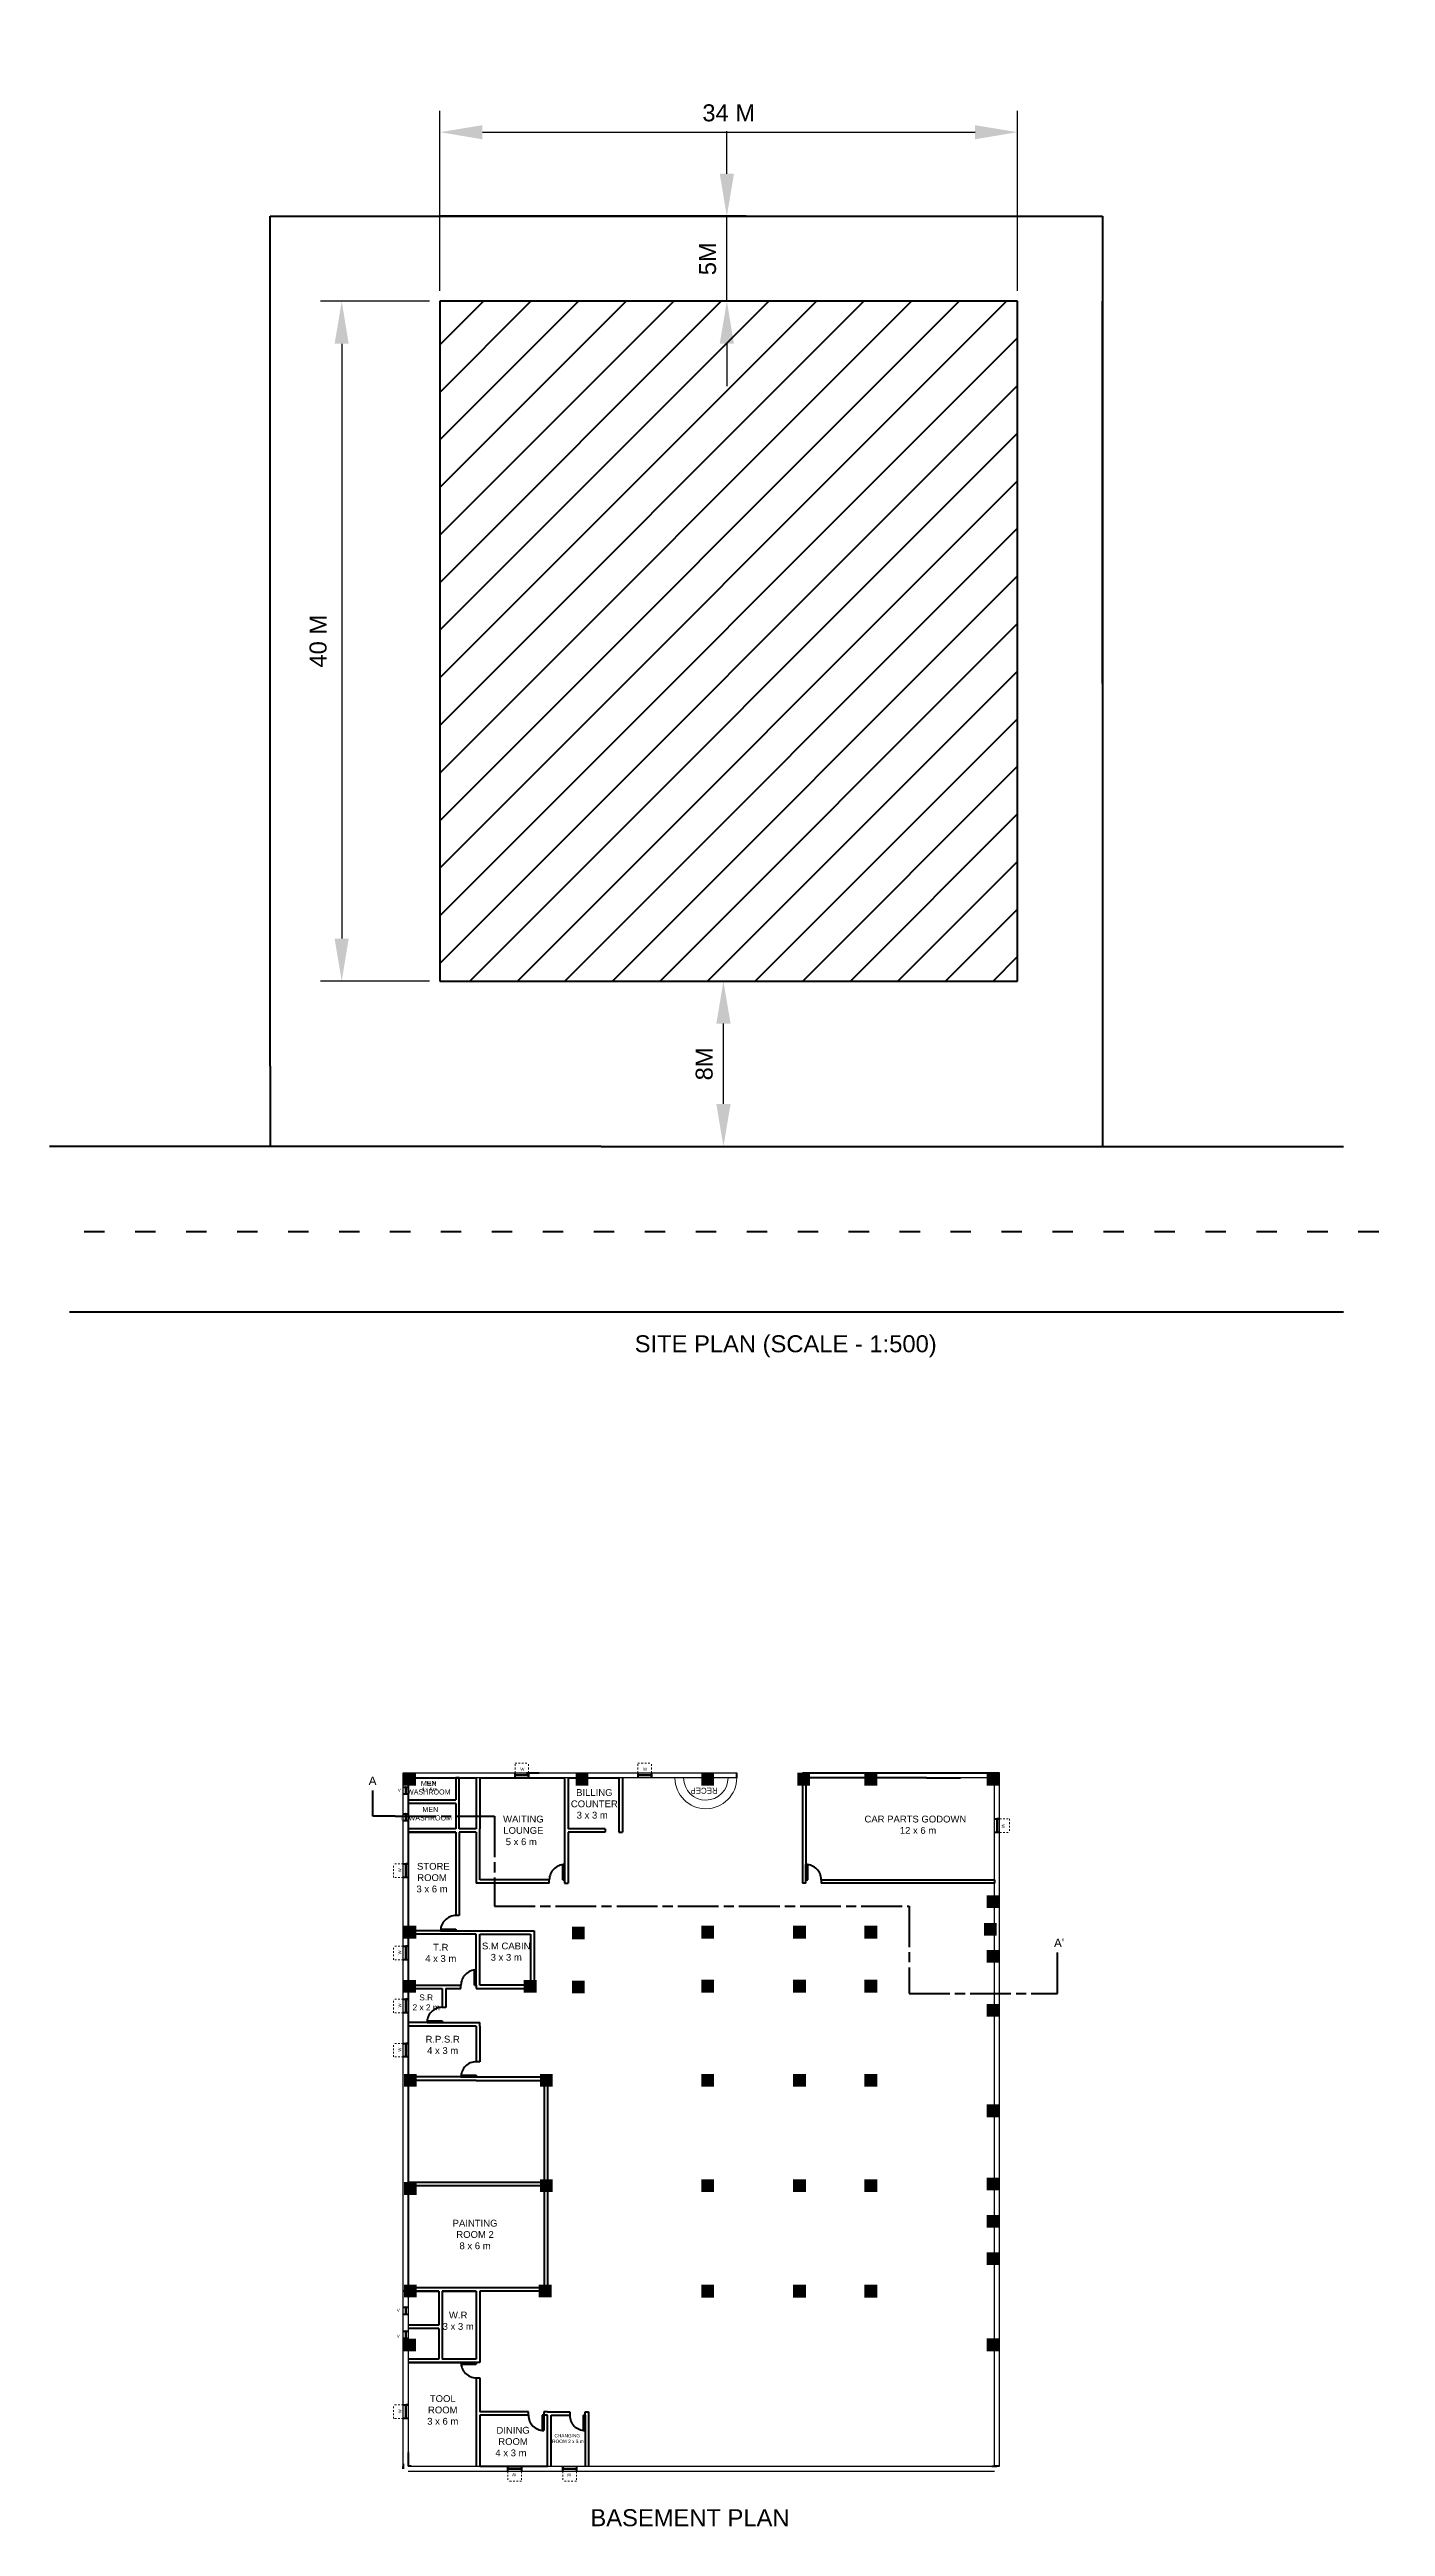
# Model space of a CAD drawing. Header units: metres. Extents: x 0 to 21654, y 0 to 22499.
# Drawn here: x 11071.8 to 11150.4, y 11231.2 to 11377 of the extents above; entities that cross this region are included whole.
import ezdxf

# ---------------------------------------------------------------- set-up
doc = ezdxf.new("R2010")
doc.units = ezdxf.units.M
doc.header["$PDMODE"] = 1
for name, pattern in [('ACAD_ISO02W100', [15, 12, -3]), ('ACAD_ISO03W100', [30, 12, -18]), ('ACAD_ISO08W100', [36, 24, -3, 6, -3]), ('DASHED2', [9.525, 6.35, -3.175])]:
    doc.linetypes.add(name, pattern=pattern)
doc.layers.add('chajja', color=100, linetype='DASHED2')
doc.layers.add('window', color=140, linetype='Continuous')
doc.layers.add('column', color=30, linetype='Continuous', true_color=0xfc9803)
doc.styles.get("Standard").update_dxf_attribs({"font": 'arial.ttf'})
doc.dimstyles.new('ISO-25', dxfattribs={"dimtxt": 2.5, "dimasz": 2.5, "dimexe": 1.25, "dimexo": 0.625, "dimtad": 1, "dimtxsty": 'Standard', "dimcen": 2.5, "dimadec": 0, "dimazin": 0, "dimtfac": 1, "dimtmove": 0, "dimatfit": 3, "dimfxl": 1, "dimarcsym": 0})

# ---------------------------------------------------------------- blocks, each defined once
blk = doc.blocks.new('*D1')
at = {"color": 0, "linetype": 'Continuous', "lineweight": -2, "ltscale": 2, "transparency": 16777216}
for p, q in [((11094.76, 11362.79), (11094.76, 11373.37)), ((11128.76, 11362.79), (11128.76, 11373.37)), ((11097.26, 11372.12), (11126.26, 11372.12))]:
    blk.add_line(p, q, dxfattribs=at)
at = {"color": 0, "linetype": 'Continuous', "lineweight": 100, "ltscale": 2, "transparency": 16777216}
for points in [[(11097.26, 11372.53), (11097.26, 11371.7), (11094.76, 11372.12)], [(11126.26, 11372.53), (11126.26, 11371.7), (11128.76, 11372.12)]]:
    blk.add_solid(points, dxfattribs=at)
at = {"layer": 'Defpoints', "color": 0, "linetype": 'Continuous', "lineweight": 100, "ltscale": 2, "transparency": 16777216}
for p in [(11128.76, 11372.12), (11094.76, 11362.17), (11128.76, 11362.17)]:
    blk.add_point(p, dxfattribs=at)
at = {"color": 0, "linetype": 'Continuous', "lineweight": 100, "ltscale": 2, "transparency": 16777216, "insert": (11111.76, 11373.25), "char_height": 2.5, "width": 5.038, "attachment_point": 5}
blk.add_mtext('{\\H0.4x;34 M}', dxfattribs=at)
blk = doc.blocks.new('*D2')
at = {"color": 0, "linetype": 'Continuous', "lineweight": -2, "ltscale": 2, "transparency": 16777216}
for p, q in [((11111.65, 11369.67), (11111.65, 11372.17)), ((11111.14, 11367.17), (11110.4, 11367.17)), ((11111.65, 11362.17), (11111.65, 11367.17)), ((11111.14, 11362.17), (11110.4, 11362.17)), ((11111.65, 11359.67), (11111.65, 11357.17))]:
    blk.add_line(p, q, dxfattribs=at)
at = {"color": 0, "linetype": 'Continuous', "lineweight": 100, "ltscale": 2, "transparency": 16777216}
for points in [[(11111.23, 11369.67), (11112.07, 11369.67), (11111.65, 11367.17)], [(11111.23, 11359.67), (11112.07, 11359.67), (11111.65, 11362.17)]]:
    blk.add_solid(points, dxfattribs=at)
at = {"layer": 'Defpoints', "color": 0, "linetype": 'Continuous', "lineweight": 100, "ltscale": 2, "transparency": 16777216}
for p in [(11111.65, 11367.17), (11111.76, 11367.17), (11111.76, 11362.17)]:
    blk.add_point(p, dxfattribs=at)
at = {"color": 0, "linetype": 'Continuous', "lineweight": 100, "ltscale": 2, "transparency": 16777216, "insert": (11110.52, 11364.67), "char_height": 2.5, "attachment_point": 5, "rotation": 90}
blk.add_mtext('{\\H0.4x;5M}', dxfattribs=at)
blk = doc.blocks.new('*D3')
at = {"color": 0, "linetype": 'Continuous', "lineweight": -2, "ltscale": 2, "transparency": 16777216}
for p, q in [((11094.14, 11362.17), (11087.73, 11362.17)), ((11088.98, 11359.67), (11088.98, 11324.67)), ((11094.14, 11322.17), (11087.73, 11322.17))]:
    blk.add_line(p, q, dxfattribs=at)
at = {"color": 0, "linetype": 'Continuous', "lineweight": 100, "ltscale": 2, "transparency": 16777216}
for points in [[(11088.56, 11359.67), (11089.39, 11359.67), (11088.98, 11362.17)], [(11088.56, 11324.67), (11089.39, 11324.67), (11088.98, 11322.17)]]:
    blk.add_solid(points, dxfattribs=at)
at = {"layer": 'Defpoints', "color": 0, "linetype": 'Continuous', "lineweight": 100, "ltscale": 2, "transparency": 16777216}
for p in [(11094.76, 11362.17), (11088.98, 11322.17), (11094.76, 11322.17)]:
    blk.add_point(p, dxfattribs=at)
at = {"color": 0, "linetype": 'Continuous', "lineweight": 100, "ltscale": 2, "transparency": 16777216, "insert": (11086.76, 11342.17), "char_height": 2.5, "attachment_point": 5, "rotation": 90}
blk.add_mtext('{\\H0.4x;\\P40 M}', dxfattribs=at)
blk = doc.blocks.new('*D4')
at = {"color": 0, "linetype": 'Continuous', "lineweight": -2, "ltscale": 2, "transparency": 16777216}
for p, q in [((11112.08, 11322.17), (11112.7, 11322.17)), ((11111.45, 11314.94), (11111.45, 11319.67)), ((11112.08, 11312.44), (11112.7, 11312.44))]:
    blk.add_line(p, q, dxfattribs=at)
at = {"color": 0, "linetype": 'Continuous', "lineweight": 100, "ltscale": 2, "transparency": 16777216}
for points in [[(11111.03, 11319.67), (11111.87, 11319.67), (11111.45, 11322.17)], [(11111.03, 11314.94), (11111.87, 11314.94), (11111.45, 11312.44)]]:
    blk.add_solid(points, dxfattribs=at)
at = {"layer": 'Defpoints', "color": 0, "linetype": 'Continuous', "lineweight": 100, "ltscale": 2, "transparency": 16777216}
for p in [(11111.45, 11322.17), (11111.45, 11322.17), (11111.45, 11312.44)]:
    blk.add_point(p, dxfattribs=at)
at = {"color": 0, "linetype": 'Continuous', "lineweight": 100, "ltscale": 2, "transparency": 16777216, "insert": (11110.32, 11317.3), "char_height": 2.5, "attachment_point": 5, "rotation": 90}
blk.add_mtext('{\\H0.4x;8M}', dxfattribs=at)

msp = doc.modelspace()

# ---------------------------------------------------------------- hatches: boundary and pattern name
at = {"linetype": 'Continuous', "lineweight": 100, "ltscale": 2, "transparency": 33554664}
h = msp.add_hatch(dxfattribs=at)
h.set_pattern_fill('JIS_WOOD', color=256, scale=2.8)
h.set_pattern_definition([(45, (10887.1774, 11331.2248), (-1.4, 1.4), [])])
h.paths.add_polyline_path([(11128.764, 11362.168), (11128.761, 11322.168), (11094.761, 11322.168), (11094.764, 11362.168)])
at = {"layer": 'column', "linetype": 'ACAD_ISO02W100', "lineweight": 100, "transparency": 33554687}
h = msp.add_hatch(color=256, dxfattribs=at)
h.dxf.hatch_style = 1
h.paths.add_polyline_path([(11093.344, 11275.592), (11092.594, 11275.592), (11092.594, 11274.842), (11093.344, 11274.842)])
h = msp.add_hatch(color=256, dxfattribs=at)
h.dxf.hatch_style = 1
h.paths.add_polyline_path([(11093.344, 11275.592), (11092.594, 11275.592), (11092.594, 11274.842), (11093.344, 11274.842)])
h = msp.add_hatch(color=256, dxfattribs=at)
h.dxf.hatch_style = 1
h.paths.add_polyline_path([(11093.344, 11275.592), (11092.594, 11275.592), (11092.594, 11274.842), (11093.344, 11274.842)])
h = msp.add_hatch(color=256, dxfattribs=at)
h.dxf.hatch_style = 1
h.paths.add_polyline_path([(11103.501, 11275.592), (11102.751, 11275.592), (11102.751, 11274.842), (11103.501, 11274.842)])
h = msp.add_hatch(color=256, dxfattribs=at)
h.dxf.hatch_style = 1
h.paths.add_polyline_path([(11110.897, 11275.592), (11110.147, 11275.592), (11110.147, 11274.842), (11110.897, 11274.842)])
h = msp.add_hatch(color=256, dxfattribs=at)
h.dxf.hatch_style = 1
h.paths.add_polyline_path([(11116.542, 11275.592), (11115.792, 11275.592), (11115.792, 11274.842), (11116.542, 11274.842)])
h = msp.add_hatch(color=256, dxfattribs=at)
h.dxf.hatch_style = 1
h.paths.add_polyline_path([(11116.546, 11275.592), (11115.796, 11275.592), (11115.796, 11274.842), (11116.546, 11274.842)])
h = msp.add_hatch(color=256, dxfattribs=at)
h.dxf.hatch_style = 1
h.paths.add_polyline_path([(11120.5, 11275.592), (11119.75, 11275.592), (11119.75, 11274.842), (11120.5, 11274.842)])
h = msp.add_hatch(color=256, dxfattribs=at)
h.dxf.hatch_style = 1
h.paths.add_polyline_path([(11120.502, 11275.592), (11119.752, 11275.592), (11119.752, 11274.842), (11120.502, 11274.842)])
h = msp.add_hatch(color=256, dxfattribs=at)
h.dxf.hatch_style = 1
h.paths.add_polyline_path([(11127.7, 11275.592), (11126.95, 11275.592), (11126.95, 11274.842), (11127.7, 11274.842)])
h = msp.add_hatch(color=256, dxfattribs=at)
h.dxf.hatch_style = 1
h.paths.add_polyline_path([(11127.7, 11275.592), (11126.95, 11275.592), (11126.95, 11274.842), (11127.7, 11274.842)])
h = msp.add_hatch(color=256, dxfattribs=at)
h.dxf.hatch_style = 1
h.paths.add_polyline_path([(11127.7, 11275.592), (11126.95, 11275.592), (11126.95, 11274.842), (11127.7, 11274.842)])
h = msp.add_hatch(color=256, dxfattribs=at)
h.dxf.hatch_style = 1
h.paths.add_polyline_path([(11127.7, 11275.592), (11126.95, 11275.592), (11126.95, 11274.842), (11127.7, 11274.842)])
h = msp.add_hatch(color=256, dxfattribs=at)
h.dxf.hatch_style = 1
h.paths.add_polyline_path([(11127.7, 11275.592), (11126.95, 11275.592), (11126.95, 11274.842), (11127.7, 11274.842)])
h = msp.add_hatch(color=256, dxfattribs=at)
h.dxf.hatch_style = 1
h.paths.add_polyline_path([(11127.7, 11275.592), (11126.95, 11275.592), (11126.95, 11274.842), (11127.7, 11274.842)])
h = msp.add_hatch(color=256, dxfattribs=at)
h.dxf.hatch_style = 1
h.paths.add_polyline_path([(11127.7, 11275.592), (11126.95, 11275.592), (11126.95, 11274.842), (11127.7, 11274.842)])
h = msp.add_hatch(color=256, dxfattribs=at)
h.dxf.hatch_style = 1
h.paths.add_polyline_path([(11127.7, 11275.592), (11126.95, 11275.592), (11126.95, 11274.842), (11127.7, 11274.842)])
h = msp.add_hatch(color=256, dxfattribs=at)
h.dxf.hatch_style = 1
h.paths.add_polyline_path([(11127.7, 11275.592), (11126.95, 11275.592), (11126.95, 11274.842), (11127.7, 11274.842)])
h = msp.add_hatch(color=256, dxfattribs=at)
h.dxf.hatch_style = 1
h.paths.add_polyline_path([(11127.7, 11275.592), (11126.95, 11275.592), (11126.95, 11274.842), (11127.7, 11274.842)])
h = msp.add_hatch(color=256, dxfattribs=at)
h.dxf.hatch_style = 1
h.paths.add_polyline_path([(11127.7, 11275.592), (11126.95, 11275.592), (11126.95, 11274.842), (11127.7, 11274.842)])
h = msp.add_hatch(color=256, dxfattribs=at)
h.dxf.hatch_style = 1
h.paths.add_polyline_path([(11127.701, 11275.592), (11126.951, 11275.592), (11126.951, 11274.842), (11127.701, 11274.842)])
h = msp.add_hatch(color=256, dxfattribs=at)
h.dxf.hatch_style = 1
h.paths.add_polyline_path([(11127.7, 11268.383), (11126.95, 11268.383), (11126.95, 11267.633), (11127.7, 11267.633)])
h = msp.add_hatch(color=256, dxfattribs=at)
h.dxf.hatch_style = 1
h.paths.add_polyline_path([(11127.534, 11266.749), (11126.784, 11266.749), (11126.784, 11265.999), (11127.534, 11265.999)])
h = msp.add_hatch(color=256, dxfattribs=at)
h.dxf.hatch_style = 1
h.paths.add_polyline_path([(11093.371, 11266.587), (11092.621, 11266.587), (11092.621, 11265.837), (11093.371, 11265.837)])
h = msp.add_hatch(color=256, dxfattribs=at)
h.dxf.hatch_style = 1
h.paths.add_polyline_path([(11103.277, 11266.54), (11102.527, 11266.54), (11102.527, 11265.79), (11103.277, 11265.79)])
h = msp.add_hatch(color=256, dxfattribs=at)
h.dxf.hatch_style = 1
h.paths.add_polyline_path([(11103.277, 11266.54), (11102.527, 11266.54), (11102.527, 11265.79), (11103.277, 11265.79)])
h = msp.add_hatch(color=256, dxfattribs=at)
h.dxf.hatch_style = 1
h.paths.add_polyline_path([(11103.277, 11266.54), (11102.527, 11266.54), (11102.527, 11265.79), (11103.277, 11265.79)])
h = msp.add_hatch(color=256, dxfattribs=at)
h.dxf.hatch_style = 1
h.paths.add_polyline_path([(11110.897, 11266.59), (11110.147, 11266.59), (11110.147, 11265.84), (11110.897, 11265.84)])
h = msp.add_hatch(color=256, dxfattribs=at)
h.dxf.hatch_style = 1
h.paths.add_polyline_path([(11116.3, 11266.59), (11115.55, 11266.59), (11115.55, 11265.84), (11116.3, 11265.84)])
h = msp.add_hatch(color=256, dxfattribs=at)
h.dxf.hatch_style = 1
h.paths.add_polyline_path([(11120.5, 11266.59), (11119.75, 11266.59), (11119.75, 11265.84), (11120.5, 11265.84)])
h = msp.add_hatch(color=256, dxfattribs=at)
h.dxf.hatch_style = 1
h.paths.add_polyline_path([(11127.7, 11265.163), (11126.95, 11265.163), (11126.95, 11264.413), (11127.7, 11264.413)])
h = msp.add_hatch(color=256, dxfattribs=at)
h.dxf.hatch_style = 1
h.paths.add_polyline_path([(11093.359, 11263.408), (11092.609, 11263.408), (11092.609, 11262.658), (11093.359, 11262.658)])
h = msp.add_hatch(color=256, dxfattribs=at)
h.dxf.hatch_style = 1
h.paths.add_polyline_path([(11100.447, 11263.408), (11099.697, 11263.408), (11099.697, 11262.658), (11100.447, 11262.658)])
h = msp.add_hatch(color=256, dxfattribs=at)
h.dxf.hatch_style = 1
h.paths.add_polyline_path([(11103.277, 11263.364), (11102.527, 11263.364), (11102.527, 11262.614), (11103.277, 11262.614)])
h = msp.add_hatch(color=256, dxfattribs=at)
h.dxf.hatch_style = 1
h.paths.add_polyline_path([(11110.897, 11263.41), (11110.147, 11263.41), (11110.147, 11262.66), (11110.897, 11262.66)])
h = msp.add_hatch(color=256, dxfattribs=at)
h.dxf.hatch_style = 1
h.paths.add_polyline_path([(11116.3, 11263.41), (11115.55, 11263.41), (11115.55, 11262.66), (11116.3, 11262.66)])
h = msp.add_hatch(color=256, dxfattribs=at)
h.dxf.hatch_style = 1
h.paths.add_polyline_path([(11120.5, 11263.41), (11119.75, 11263.41), (11119.75, 11262.66), (11120.5, 11262.66)])
h = msp.add_hatch(color=256, dxfattribs=at)
h.dxf.hatch_style = 1
h.paths.add_polyline_path([(11127.7, 11261.992), (11126.95, 11261.992), (11126.95, 11261.242), (11127.7, 11261.242)])
h = msp.add_hatch(color=256, dxfattribs=at)
h.dxf.hatch_style = 1
h.paths.add_polyline_path([(11093.397, 11257.868), (11092.647, 11257.868), (11092.647, 11257.118), (11093.397, 11257.118)])
h = msp.add_hatch(color=256, dxfattribs=at)
h.dxf.hatch_style = 1
h.paths.add_polyline_path([(11101.397, 11257.868), (11100.647, 11257.868), (11100.647, 11257.118), (11101.397, 11257.118)])
h = msp.add_hatch(color=256, dxfattribs=at)
h.dxf.hatch_style = 1
h.paths.add_polyline_path([(11110.897, 11257.868), (11110.147, 11257.868), (11110.147, 11257.118), (11110.897, 11257.118)])
h = msp.add_hatch(color=256, dxfattribs=at)
h.dxf.hatch_style = 1
h.paths.add_polyline_path([(11116.3, 11257.868), (11115.55, 11257.868), (11115.55, 11257.118), (11116.3, 11257.118)])
h = msp.add_hatch(color=256, dxfattribs=at)
h.dxf.hatch_style = 1
h.paths.add_polyline_path([(11120.5, 11257.868), (11119.75, 11257.868), (11119.75, 11257.118), (11120.5, 11257.118)])
h = msp.add_hatch(color=256, dxfattribs=at)
h.dxf.hatch_style = 1
h.paths.add_polyline_path([(11127.69, 11256.078), (11126.94, 11256.078), (11126.94, 11255.328), (11127.69, 11255.328)])
h = msp.add_hatch(color=256, dxfattribs=at)
h.dxf.hatch_style = 1
h.paths.add_polyline_path([(11093.397, 11251.508), (11092.647, 11251.508), (11092.647, 11250.758), (11093.397, 11250.758)])
h = msp.add_hatch(color=256, dxfattribs=at)
h.dxf.hatch_style = 1
h.paths.add_polyline_path([(11101.397, 11251.668), (11100.647, 11251.668), (11100.647, 11250.918), (11101.397, 11250.918)])
h = msp.add_hatch(color=256, dxfattribs=at)
h.dxf.hatch_style = 1
h.paths.add_polyline_path([(11110.897, 11251.669), (11110.147, 11251.669), (11110.147, 11250.919), (11110.897, 11250.919)])
h = msp.add_hatch(color=256, dxfattribs=at)
h.dxf.hatch_style = 1
h.paths.add_polyline_path([(11116.3, 11251.669), (11115.55, 11251.669), (11115.55, 11250.919), (11116.3, 11250.919)])
h = msp.add_hatch(color=256, dxfattribs=at)
h.dxf.hatch_style = 1
h.paths.add_polyline_path([(11120.5, 11251.669), (11119.75, 11251.669), (11119.75, 11250.919), (11120.5, 11250.919)])
h = msp.add_hatch(color=256, dxfattribs=at)
h.dxf.hatch_style = 1
h.paths.add_polyline_path([(11127.69, 11251.778), (11126.94, 11251.778), (11126.94, 11251.028), (11127.69, 11251.028)])
h = msp.add_hatch(color=256, dxfattribs=at)
h.dxf.hatch_style = 1
h.paths.add_polyline_path([(11127.69, 11249.578), (11126.94, 11249.578), (11126.94, 11248.828), (11127.69, 11248.828)])
h = msp.add_hatch(color=256, dxfattribs=at)
h.dxf.hatch_style = 1
h.paths.add_polyline_path([(11127.69, 11247.377), (11126.94, 11247.377), (11126.94, 11246.627), (11127.69, 11246.627)])
h = msp.add_hatch(color=256, dxfattribs=at)
h.dxf.hatch_style = 1
h.paths.add_polyline_path([(11093.397, 11245.468), (11092.647, 11245.468), (11092.647, 11244.718), (11093.397, 11244.718)])
h = msp.add_hatch(color=256, dxfattribs=at)
h.dxf.hatch_style = 1
h.paths.add_polyline_path([(11101.329, 11245.468), (11100.579, 11245.468), (11100.579, 11244.718), (11101.329, 11244.718)])
h = msp.add_hatch(color=256, dxfattribs=at)
h.dxf.hatch_style = 1
h.paths.add_polyline_path([(11110.897, 11245.467), (11110.147, 11245.467), (11110.147, 11244.717), (11110.897, 11244.717)])
h = msp.add_hatch(color=256, dxfattribs=at)
h.dxf.hatch_style = 1
h.paths.add_polyline_path([(11116.3, 11245.467), (11115.55, 11245.467), (11115.55, 11244.717), (11116.3, 11244.717)])
h = msp.add_hatch(color=256, dxfattribs=at)
h.dxf.hatch_style = 1
h.paths.add_polyline_path([(11120.5, 11245.467), (11119.75, 11245.467), (11119.75, 11244.717), (11120.5, 11244.717)])
h = msp.add_hatch(color=256, dxfattribs=at)
h.dxf.hatch_style = 1
h.paths.add_polyline_path([(11093.351, 11242.294), (11092.601, 11242.294), (11092.601, 11241.544), (11093.351, 11241.544)])
h = msp.add_hatch(color=256, dxfattribs=at)
h.dxf.hatch_style = 1
h.paths.add_polyline_path([(11127.69, 11242.307), (11126.94, 11242.307), (11126.94, 11241.557), (11127.69, 11241.557)])

# ---------------------------------------------------------------- linework, layer by layer
at = {"linetype": 'ByBlock', "lineweight": 100, "ltscale": 2}
for p, q in [((11084.761, 11344.982), (11084.761, 11367.168)), ((11084.761, 11367.168), (11094.761, 11367.168)), ((11112.789, 11367.168), (11094.761, 11367.168)), ((11094.761, 11367.168), (11133.761, 11367.168)), ((11133.761, 11367.168), (11133.761, 11362.168)), ((11094.761, 11362.168), (11094.761, 11322.168)), ((11128.761, 11362.168), (11094.761, 11362.168)), ((11094.761, 11362.168), (11094.761, 11344.982)), ((11128.761, 11362.168), (11112.789, 11362.168)), ((11128.761, 11322.168), (11128.761, 11362.168)), ((11133.761, 11339.675), (11133.761, 11362.168)), ((11133.761, 11362.168), (11133.761, 11317.168)), ((11084.761, 11317.168), (11084.761, 11344.982)), ((11128.761, 11339.675), (11128.761, 11339.675)), ((11084.943, 11312.439), (11071.778, 11312.439)), ((11104.255, 11312.439), (11084.943, 11312.439)), ((11104.255, 11312.439), (11133.943, 11312.439)), ((11133.943, 11312.439), (11147.949, 11312.439)), ((11072.948, 11302.717), (11147.949, 11302.717)), ((11092.6, 11275.592), (11092.6, 11275.592)), ((11112.231, 11275.292), (11112.231, 11275.592)), ((11095.9, 11275.292), (11095.7, 11275.292)), ((11095.7, 11275.292), (11095.7, 11273.992)), ((11095.9, 11272.292), (11095.9, 11275.292)), ((11123.4, 11275.292), (11116.108, 11275.292)), ((11092.9, 11273.992), (11095.7, 11273.992)), ((11095.7, 11273.792), (11092.9, 11273.792)), ((11095.7, 11273.792), (11095.7, 11272.292)), ((11096.9, 11272.292), (11095.9, 11272.292)), ((11092.898, 11245.09), (11094.7, 11245.092)), ((11094.7, 11245.092), (11094.7, 11243.092)), ((11094.7, 11245.092), (11094.7, 11243.092)), ((11094.9, 11245.092), (11094.9, 11241.092)), ((11094.7, 11243.092), (11092.9, 11243.092)), ((11094.7, 11242.892), (11092.9, 11242.892)), ((11094.7, 11242.892), (11094.7, 11241.092))]:
    msp.add_line(p, q, dxfattribs=at)
at = {"linetype": 'Continuous', "lineweight": 100, "ltscale": 2}
for p, q in [((11094.761, 11322.168), (11128.761, 11322.168)), ((11084.761, 11317.168), (11084.761, 11312.439)), ((11133.761, 11317.168), (11133.761, 11312.439)), ((11092.6, 11275.592), (11092.6, 11275.592)), ((11127.4, 11275.292), (11127.4, 11275.592)), ((11092.9, 11275.292), (11096.9, 11275.292)), ((11092.9, 11275.292), (11092.9, 11265.835)), ((11096.9, 11275.292), (11096.9, 11272.292)), ((11097.1, 11275.292), (11097.1, 11272.292)), ((11097.1, 11275.292), (11102.1, 11275.292)), ((11102.1, 11275.292), (11102.1, 11269.292)), ((11102.3, 11275.292), (11102.3, 11272.292)), ((11102.3, 11275.292), (11105.3, 11275.292)), ((11105.3, 11275.292), (11105.3, 11272.292)), ((11105.5, 11275.292), (11105.5, 11272.092)), ((11123.4, 11275.292), (11125.4, 11275.292)), ((11095.7, 11272.292), (11092.9, 11272.292)), ((11092.9, 11272.092), (11095.7, 11272.092)), ((11095.7, 11272.092), (11092.9, 11272.092)), ((11095.7, 11272.092), (11095.7, 11267.192)), ((11096.9, 11272.292), (11095.9, 11272.292)), ((11096.9, 11272.092), (11095.9, 11272.092)), ((11095.9, 11272.092), (11095.9, 11267.193)), ((11096.9, 11272.092), (11096.9, 11269.092)), ((11097.1, 11269.292), (11097.1, 11272.292)), ((11104.487, 11272.292), (11102.3, 11272.292)), ((11104.487, 11272.092), (11102.3, 11272.092)), ((11102.3, 11272.092), (11102.3, 11269.092)), ((11105.3, 11272.092), (11105.5, 11272.092)), ((11101.198, 11269.092), (11096.9, 11269.092)), ((11101.2, 11269.292), (11097.1, 11269.292)), ((11102.1, 11269.292), (11102, 11269.292)), ((11102.1, 11269.092), (11102.3, 11269.092)), ((11095.7, 11266.292), (11092.9, 11266.292)), ((11095.9, 11266.092), (11092.9, 11266.092)), ((11092.9, 11266.092), (11092.9, 11263.092)), ((11095.7, 11266.392), (11095.7, 11266.292)), ((11095.9, 11266.292), (11097.536, 11266.292)), ((11096.9, 11266.092), (11095.9, 11266.092)), ((11096.9, 11263.092), (11096.9, 11266.092)), ((11097.1, 11263.092), (11097.1, 11266.092)), ((11097.1, 11266.092), (11100.1, 11266.092)), ((11097.536, 11266.292), (11100.3, 11266.292)), ((11100.1, 11266.092), (11100.1, 11263.092)), ((11100.3, 11266.292), (11100.3, 11262.892)), ((11092.9, 11263.092), (11096, 11263.092)), ((11092.9, 11262.892), (11094.9, 11262.892)), ((11092.9, 11262.892), (11094.9, 11262.892)), ((11092.9, 11262.892), (11092.9, 11262.659)), ((11092.9, 11262.659), (11092.9, 11257.118)), ((11092.9, 11262.659), (11092.9, 11250.918)), ((11092.9, 11262.659), (11092.9, 11244.715)), ((11094.9, 11262.892), (11094.9, 11261.79)), ((11095.1, 11262.892), (11095.1, 11261.79)), ((11095.1, 11262.892), (11096, 11262.892)), ((11096.8, 11263.092), (11096.9, 11263.092)), ((11096.9, 11262.892), (11100.3, 11262.892)), ((11100.1, 11263.092), (11097.1, 11263.092)), ((11094.9, 11260.992), (11094.9, 11260.892)), ((11094.9, 11260.892), (11092.9, 11260.892)), ((11096.9, 11260.692), (11092.9, 11260.692)), ((11095.1, 11260.892), (11097.1, 11260.892)), ((11096.9, 11260.692), (11096.9, 11258.592)), ((11097.1, 11260.692), (11097.1, 11260.892)), ((11097.1, 11260.692), (11097.1, 11258.591)), ((11096.9, 11257.692), (11092.9, 11257.692)), ((11096.9, 11257.492), (11092.9, 11257.492)), ((11096.9, 11257.792), (11096.9, 11257.692)), ((11096.9, 11257.492), (11100.9, 11257.492)), ((11097.1, 11257.692), (11101.1, 11257.692)), ((11100.9, 11257.492), (11100.9, 11251.492)), ((11101.1, 11257.692), (11101.1, 11251.492)), ((11100.9, 11251.492), (11092.9, 11251.492)), ((11100.9, 11251.292), (11092.9, 11251.292)), ((11100.9, 11251.292), (11100.9, 11245.292)), ((11101.1, 11251.492), (11101.1, 11251.292)), ((11101.1, 11251.292), (11101.1, 11245.092)), ((11100.9, 11245.292), (11092.9, 11245.292)), ((11092.9, 11245.092), (11094.7, 11245.092)), ((11092.9, 11245.092), (11094.7, 11245.092)), ((11094.7, 11245.092), (11092.9, 11245.092)), ((11094.9, 11245.092), (11096.9, 11245.092)), ((11094.9, 11245.092), (11095.9, 11245.092)), ((11096.9, 11245.092), (11094.9, 11245.092)), ((11096.9, 11245.092), (11096.9, 11241.092)), ((11100.9, 11245.092), (11097.1, 11245.092)), ((11097.1, 11245.092), (11097.1, 11241.092)), ((11100.9, 11245.092), (11101.1, 11245.092)), ((11094.7, 11241.092), (11092.9, 11241.092)), ((11096.9, 11240.892), (11092.9, 11240.892)), ((11092.9, 11240.892), (11096.9, 11240.892)), ((11096.9, 11241.092), (11094.9, 11241.092)), ((11096.9, 11240.892), (11096.9, 11240.792)), ((11097.1, 11241.092), (11097.1, 11240.892)), ((11096.9, 11239.992), (11096.9, 11234.792)), ((11097.1, 11239.992), (11097.1, 11237.992)), ((11099.971, 11237.992), (11097.1, 11237.992)), ((11097.1, 11237.792), (11097.1, 11234.792)), ((11099.971, 11237.792), (11097.1, 11237.792)), ((11101.1, 11237.792), (11100.771, 11237.792)), ((11101.1, 11237.992), (11100.871, 11237.992)), ((11101.1, 11237.992), (11102.4, 11237.992)), ((11101.1, 11234.792), (11101.1, 11237.792)), ((11101.3, 11234.792), (11101.3, 11237.792)), ((11101.3, 11237.792), (11102.4, 11237.792)), ((11103.2, 11237.792), (11103.3, 11237.792)), ((11103.3, 11237.992), (11103.5, 11237.992)), ((11103.3, 11237.792), (11103.3, 11234.792)), ((11103.5, 11237.992), (11103.5, 11234.792)), ((11097.1, 11234.792), (11101.1, 11234.792))]:
    msp.add_line(p, q, dxfattribs=at)
at = {"linetype": 'ACAD_ISO03W100', "lineweight": 100, "ltscale": 0.1}
msp.add_line((11073.82, 11307.446), (11150.421, 11307.446), dxfattribs=at)
for p, q in [((11092.6, 11234.792), (11092.6, 11275.592)), ((11092.6, 11275.592), (11112.231, 11275.592)), ((11092.9, 11275.292), (11092.9, 11275.592)), ((11127.7, 11234.792), (11127.7, 11275.592)), ((11092.9, 11275.292), (11092.9, 11234.792)), ((11112.231, 11275.292), (11092.9, 11275.292)), ((11127.4, 11275.292), (11123.4, 11275.292)), ((11127.4, 11234.792), (11127.4, 11275.292)), ((11120, 11251.492), (11120, 11251.292)), ((11092.9, 11234.792), (11127.4, 11234.792)), ((11092.9, 11234.492), (11127.4, 11234.492))]:
    msp.add_line(p, q)
at = {"linetype": 'ACAD_ISO02W100', "lineweight": 100}
for p, q in [((11099.85, 11275.592), (11100.6, 11275.592)), ((11092.9, 11255.792), (11092.9, 11255.792)), ((11092.9, 11255.792), (11092.9, 11255.792))]:
    msp.add_line(p, q, dxfattribs=at)
at = {"linetype": 'ACAD_ISO03W100', "lineweight": 100, "ltscale": 2}
for p, q in [((11116.108, 11275.292), (11116.108, 11275.592)), ((11116.108, 11275.592), (11127.7, 11275.592)), ((11116.108, 11275.292), (11116.108, 11269.292)), ((11116.108, 11275.292), (11116.108, 11275.292)), ((11116.308, 11275.292), (11116.308, 11269.292)), ((11104.487, 11272.292), (11104.487, 11272.092)), ((11105.3, 11272.292), (11105.3, 11272.092)), ((11102, 11269.292), (11102, 11270.192)), ((11102.1, 11269.292), (11102.1, 11270.192)), ((11102.1, 11269.292), (11102.1, 11270.092)), ((11116.308, 11269.292), (11116.308, 11270.192)), ((11116.408, 11269.292), (11116.408, 11270.192)), ((11101.198, 11269.092), (11101.2, 11269.292)), ((11102.1, 11269.292), (11102, 11269.292)), ((11102, 11269.292), (11102.1, 11269.292)), ((11102.1, 11269.292), (11102.1, 11269.092)), ((11116.108, 11269.292), (11116.108, 11269.092)), ((11116.308, 11269.092), (11116.108, 11269.092)), ((11116.308, 11269.292), (11116.408, 11269.292)), ((11116.408, 11269.292), (11116.308, 11269.292)), ((11116.308, 11269.092), (11116.308, 11269.292)), ((11117.208, 11269.292), (11117.208, 11269.092)), ((11117.208, 11269.292), (11127.4, 11269.292)), ((11127.4, 11269.092), (11117.208, 11269.092)), ((11127.4, 11269.292), (11127.4, 11269.092)), ((11095.9, 11267.193), (11095.7, 11267.192)), ((11094.8, 11266.392), (11095.7, 11266.392)), ((11094.8, 11266.292), (11095.7, 11266.292)), ((11095.7, 11266.292), (11095.7, 11266.392)), ((11095.7, 11266.292), (11095.9, 11266.292)), ((11096.8, 11263.092), (11096.8, 11263.992)), ((11096.9, 11263.092), (11096.9, 11263.992)), ((11096, 11262.892), (11096, 11263.092)), ((11096.8, 11263.092), (11096.9, 11263.092)), ((11096.9, 11263.092), (11096.9, 11262.892)), ((11094, 11260.992), (11094.9, 11260.992)), ((11094.9, 11261.79), (11094.9, 11261.792)), ((11095.1, 11261.79), (11094.9, 11261.79)), ((11094.9, 11260.892), (11094.9, 11260.992)), ((11094, 11260.892), (11094.9, 11260.892)), ((11094.9, 11260.892), (11095.1, 11260.892)), ((11097.1, 11258.591), (11096.9, 11258.592)), ((11096, 11257.792), (11096.9, 11257.792)), ((11096, 11257.692), (11096.9, 11257.692)), ((11096.9, 11257.692), (11096.9, 11257.792)), ((11096.9, 11257.692), (11097.1, 11257.692)), ((11096, 11240.892), (11096.9, 11240.892)), ((11096, 11240.792), (11096.9, 11240.792)), ((11096.9, 11240.892), (11096.9, 11240.792)), ((11097.1, 11240.892), (11096.9, 11240.892)), ((11096.9, 11239.992), (11097.1, 11239.992)), ((11099.971, 11237.792), (11099.971, 11237.992)), ((11100.771, 11237.792), (11100.871, 11237.792)), ((11100.771, 11237.792), (11100.771, 11236.892)), ((11100.871, 11237.992), (11100.871, 11237.792)), ((11100.871, 11237.792), (11100.871, 11236.892)), ((11102.4, 11237.992), (11102.4, 11237.792)), ((11103.2, 11237.792), (11103.3, 11237.792)), ((11103.2, 11237.792), (11103.2, 11236.892)), ((11103.3, 11237.792), (11103.3, 11237.992)), ((11103.3, 11237.792), (11103.3, 11236.892))]:
    msp.add_line(p, q, dxfattribs=at)
at = {"linetype": 'ACAD_ISO08W100', "lineweight": 100, "ltscale": 0.1}
for p, q in [((11090.812, 11273.03), (11090.812, 11274.548)), ((11092.127, 11273.03), (11090.812, 11273.03)), ((11092.127, 11273.03), (11097.965, 11273.03)), ((11097.965, 11273.03), (11097.965, 11267.739)), ((11097.965, 11267.739), (11122.373, 11267.739)), ((11122.373, 11267.739), (11122.373, 11262.612)), ((11131.116, 11262.612), (11131.116, 11265.26)), ((11122.373, 11262.612), (11131.116, 11262.612))]:
    msp.add_line(p, q, dxfattribs=at)
at = {"lineweight": 0, "ltscale": 2}
for p, q in [((11127.4, 11241.542), (11127.4, 11241.542)), ((11092.9, 11234.792), (11103.156, 11234.792)), ((11103.156, 11234.792), (11092.9, 11234.792))]:
    msp.add_line(p, q, dxfattribs=at)
for radius in [1.819, 1.311]:
    msp.add_arc((11110.412, 11275.292), radius, 180.32968, 0.32968, dxfattribs=at)
at = {"linetype": 'ACAD_ISO03W100', "lineweight": 100, "ltscale": 2}
for centre, start, end in [((11102.1, 11269.292), 90, 180), ((11116.308, 11269.292), 0, 90), ((11095.7, 11266.292), 90, 180), ((11096.9, 11263.092), 90, 180), ((11094.9, 11260.892), 90, 180), ((11096.9, 11257.692), 90, 180), ((11096.9, 11240.892), 180, 270), ((11100.871, 11237.792), 180, 270), ((11103.3, 11237.792), 180, 270)]:
    msp.add_arc(centre, 0.9, start, end, dxfattribs=at)
at = {"layer": 'chajja', "linetype": 'ACAD_ISO03W100', "lineweight": 0, "ltscale": 0.002}
for p, q in [((11099.183, 11275.592), (11099.183, 11276.165)), ((11099.183, 11276.165), (11099.983, 11276.165)), ((11099.983, 11275.592), (11099.983, 11276.165)), ((11106.415, 11275.592), (11106.415, 11276.165)), ((11106.415, 11276.165), (11107.215, 11276.165)), ((11107.215, 11275.592), (11107.215, 11276.165)), ((11127.716, 11272.876), (11128.288, 11272.876)), ((11128.288, 11272.876), (11128.288, 11272.076)), ((11127.716, 11272.076), (11128.288, 11272.076)), ((11092.6, 11270.225), (11092.028, 11270.225)), ((11092.028, 11269.425), (11092.028, 11270.225)), ((11092.6, 11269.425), (11092.028, 11269.425)), ((11092.6, 11265.392), (11092.028, 11265.392)), ((11092.028, 11264.592), (11092.028, 11265.392)), ((11092.6, 11264.592), (11092.028, 11264.592)), ((11092.6, 11262.272), (11092.028, 11262.272)), ((11092.028, 11261.472), (11092.028, 11262.272)), ((11092.6, 11261.472), (11092.028, 11261.472)), ((11092.6, 11259.671), (11092.028, 11259.671)), ((11092.028, 11258.871), (11092.028, 11259.671)), ((11092.6, 11258.871), (11092.028, 11258.871)), ((11092.595, 11238.398), (11092.023, 11238.398)), ((11092.023, 11237.598), (11092.023, 11238.398)), ((11092.595, 11237.598), (11092.023, 11237.598)), ((11098.764, 11234.49), (11098.764, 11233.917)), ((11099.564, 11233.917), (11098.764, 11233.917)), ((11099.564, 11234.49), (11099.564, 11233.917)), ((11101.992, 11234.49), (11101.992, 11233.917)), ((11102.792, 11233.917), (11101.992, 11233.917)), ((11102.792, 11234.49), (11102.792, 11233.917))]:
    msp.add_line(p, q, dxfattribs=at)
at = {"layer": 'chajja', "linetype": 'ACAD_ISO02W100', "lineweight": 0, "ltscale": 2}
msp.add_line((11127.4, 11275.292), (11127.4, 11275.292), dxfattribs=at)
at = {"layer": 'window', "lineweight": 100}
for p, q in [((11099.183, 11275.292), (11099.183, 11275.592)), ((11099.983, 11275.592), (11099.983, 11275.292)), ((11106.415, 11275.592), (11106.415, 11275.292)), ((11106.415, 11275.592), (11106.415, 11275.442)), ((11107.215, 11275.592), (11107.215, 11275.292)), ((11099.983, 11275.452), (11099.183, 11275.452)), ((11099.983, 11275.432), (11099.183, 11275.432)), ((11099.983, 11275.292), (11099.983, 11275.442)), ((11107.215, 11275.452), (11106.415, 11275.452)), ((11107.215, 11275.432), (11106.415, 11275.432)), ((11107.215, 11275.292), (11107.215, 11275.442)), ((11127.4, 11272.876), (11127.7, 11272.876)), ((11127.54, 11272.876), (11127.54, 11272.076)), ((11127.7, 11272.876), (11127.55, 11272.876)), ((11127.56, 11272.876), (11127.56, 11272.076)), ((11127.7, 11272.076), (11127.4, 11272.076)), ((11092.6, 11270.225), (11092.9, 11270.225)), ((11092.74, 11270.225), (11092.74, 11269.425)), ((11092.9, 11270.225), (11092.75, 11270.225)), ((11092.76, 11270.225), (11092.76, 11269.425)), ((11092.9, 11269.425), (11092.6, 11269.425)), ((11092.6, 11265.392), (11092.9, 11265.392)), ((11092.74, 11265.392), (11092.74, 11264.592)), ((11092.9, 11265.392), (11092.75, 11265.392)), ((11092.76, 11265.392), (11092.76, 11264.592)), ((11092.9, 11264.592), (11092.6, 11264.592)), ((11092.6, 11262.272), (11092.9, 11262.272)), ((11092.9, 11261.472), (11092.6, 11261.472)), ((11092.74, 11262.272), (11092.74, 11261.472)), ((11092.9, 11262.272), (11092.75, 11262.272)), ((11092.76, 11262.272), (11092.76, 11261.472)), ((11092.6, 11259.671), (11092.9, 11259.671)), ((11092.74, 11259.671), (11092.74, 11258.871)), ((11092.9, 11259.671), (11092.75, 11259.671)), ((11092.76, 11259.671), (11092.76, 11258.871)), ((11092.9, 11258.871), (11092.6, 11258.871)), ((11092.898, 11245.09), (11092.598, 11245.09)), ((11092.598, 11238.398), (11092.898, 11238.398)), ((11092.898, 11237.598), (11092.598, 11237.598)), ((11092.738, 11238.398), (11092.738, 11237.598)), ((11092.898, 11238.398), (11092.748, 11238.398)), ((11092.758, 11238.398), (11092.758, 11237.598)), ((11092.6, 11234.932), (11092.6, 11234.632)), ((11092.6, 11234.632), (11092.6, 11234.782)), ((11092.9, 11235.592), (11092.9, 11234.792)), ((11092.9, 11235.592), (11092.9, 11234.792)), ((11092.9, 11235.592), (11092.9, 11234.792)), ((11092.9, 11234.932), (11092.9, 11234.792)), ((11093.06, 11234.792), (11092.9, 11234.792)), ((11093.06, 11234.792), (11092.9, 11234.792)), ((11093.06, 11234.792), (11092.9, 11234.792)), ((11098.764, 11234.492), (11098.764, 11234.792)), ((11098.764, 11234.792), (11098.764, 11234.642)), ((11099.564, 11234.792), (11099.564, 11234.492)), ((11101.992, 11234.492), (11101.992, 11234.792)), ((11101.992, 11234.792), (11101.992, 11234.642)), ((11102.792, 11234.792), (11102.792, 11234.492)), ((11127.7, 11234.792), (11127.4, 11234.792)), ((11127.7, 11234.792), (11127.4, 11234.792)), ((11098.764, 11234.652), (11099.564, 11234.652)), ((11098.764, 11234.632), (11099.564, 11234.632)), ((11101.992, 11234.652), (11102.792, 11234.652)), ((11101.992, 11234.632), (11102.792, 11234.632))]:
    msp.add_line(p, q, dxfattribs=at)
at = {"layer": 'window', "linetype": 'Continuous', "lineweight": 100, "ltscale": 2}
for p, q in [((11127.7, 11275.592), (11127.7, 11275.592)), ((11092.6, 11274.747), (11092.9, 11274.747)), ((11092.6, 11274.347), (11092.9, 11274.347)), ((11092.75, 11274.747), (11092.74, 11274.747)), ((11092.74, 11274.747), (11092.74, 11274.347)), ((11092.75, 11274.747), (11092.76, 11274.747)), ((11092.76, 11274.747), (11092.76, 11274.347)), ((11092.6, 11273.177), (11092.9, 11273.177)), ((11092.6, 11272.777), (11092.9, 11272.777)), ((11092.75, 11273.177), (11092.74, 11273.177)), ((11092.74, 11273.177), (11092.74, 11272.777)), ((11092.75, 11273.177), (11092.76, 11273.177)), ((11092.76, 11273.177), (11092.76, 11272.777)), ((11092.6, 11244.144), (11092.9, 11244.144)), ((11092.6, 11243.744), (11092.9, 11243.744)), ((11092.75, 11244.144), (11092.74, 11244.144)), ((11092.74, 11244.144), (11092.74, 11243.744)), ((11092.75, 11244.144), (11092.76, 11244.144)), ((11092.76, 11244.144), (11092.76, 11243.744)), ((11092.6, 11242.73), (11092.9, 11242.73)), ((11092.6, 11242.33), (11092.9, 11242.33)), ((11092.75, 11242.73), (11092.74, 11242.73)), ((11092.74, 11242.73), (11092.74, 11242.33)), ((11092.75, 11242.73), (11092.76, 11242.73)), ((11092.76, 11242.73), (11092.76, 11242.33)), ((11127.24, 11234.792), (11127.54, 11234.792)), ((11127.39, 11234.792), (11127.38, 11234.792)), ((11127.39, 11234.792), (11127.4, 11234.792))]:
    msp.add_line(p, q, dxfattribs=at)

# ---------------------------------------------------------------- texts
at = {"linetype": 'ByBlock', "lineweight": 100, "ltscale": 2, "char_height": 1, "attachment_point": 1}
for s, insert in [('SITE PLAN (SCALE - 1:500)', (11106.226, 11301.332)), ('BASEMENT PLAN', (11103.619, 11232.261))]:
    msp.add_mtext_dynamic_manual_height_columns(s, width=23.98583, gutter_width=12.5, heights=[0], dxfattribs=dict(at, insert=insert))
at = {"linetype": 'ACAD_ISO02W100', "lineweight": 0, "ltscale": 2, "char_height": 0.175, "attachment_point": 1}
for insert in [(11099.424, 11275.882), (11106.647, 11275.882)]:
    msp.add_mtext_dynamic_manual_height_columns('\\pxqc;W', width=0.37934, gutter_width=12.5, heights=[0], dxfattribs=dict(at, insert=insert))
at = {"linetype": 'ACAD_ISO08W100', "lineweight": 100, "ltscale": 2, "attachment_point": 1}
for s, width, insert, char_height in [('A', 0.56473, (11090.563, 11275.364), 0.5), ('\\pxqc;MEN \\PWASHROOM', 4.03015, (11092.088, 11275.113), 0.3), ('\\pxqc;MEN \\PWASHROOM', 4.03015, (11092.179, 11273.586), 0.3), ("A'", 0.56473, (11130.904, 11265.831), 0.5)]:
    msp.add_mtext_dynamic_manual_height_columns(s, width=width, gutter_width=12.5, heights=[0], dxfattribs=dict(at, insert=insert, char_height=char_height))
at = {"linetype": 'Continuous', "lineweight": 100, "ltscale": 2, "attachment_point": 1}
for s, width, gutter_width, heights, insert, char_height in [('{\\C0;V}', 0.14325, 12.5, [0], (11092.29, 11274.651), 0.175), ('\\pxqc;W.R\\P\\pq*;          4 x 4 m', 2.70042, 0, [1.994], (11092.9, 11275.059), 0.2), ('\\pxqc;BILLING COUNTER\\P\\pq*;  3 x 3 m', 2.70042, 0, [1.994], (11102.499, 11274.63), 0.4), ('{\\C0;V}', 0.14325, 12.5, [0], (11092.457, 11272.952), 0.175), ('\\pxqc;WAITING LOUNGE\\P\\pq*;  5 x 6 m', 2.70042, 0, [1.994], (11098.322, 11273.067), 0.4), ('\\pxqc;CAR PARTS GODOWN\\P  12 x 6 m', 5.67967, 0, [1.761], (11119.908, 11273.067), 0.4), ('\\pxqc; STORE ROOM \\P3 x 6 m', 2.70042, 0, [1.994], (11092.946, 11270.288), 0.4), ('\\pxqc;T.R\\P4 x 3 m', 2.70042, 0, [1.994], (11093.46, 11265.527), 0.4), ('\\pxqc;S.M CABIN \\P3 x 3 m', 2.70042, 0, [1.994], (11097.313, 11265.601), 0.4), ('\\pxqc;S.R\\P2 x 2 m', 2.70042, 0, [1.994], (11092.6, 11262.548), 0.35), ('\\pxqc;R.P.S.R\\P4 x 3 m', 2.70042, 0, [1.994], (11093.571, 11260.115), 0.4), ('\\pxqc;PAINTING ROOM 2\\P8 x 6 m', 2.70042, 0, [1.994], (11095.478, 11249.292), 0.4), ('{\\C0;V}', 0.14325, 12.5, [0], (11092.229, 11244.052), 0.175), ('\\pxqc;W.R\\P3 x 3 m', 2.70042, 0, [1.994], (11094.485, 11243.883), 0.4), ('{\\C0;V}', 0.14325, 12.5, [0], (11092.229, 11242.535), 0.175), ('\\pxqc;TOOL ROOM\\P3 x 6 m', 2.70042, 0, [1.994], (11093.576, 11238.969), 0.4), ('\\pxqc;DINING ROOM\\P\\pq*;  4 x 3 m ', 2.70042, 0, [1.994], (11097.715, 11237.108), 0.4), ('\\pxqc;{\\H0.5x;CHANGING\\P ROOM 2 x 3 m} ', 2.49253, 0, [1.756], (11101.008, 11236.687), 0.4)]:
    msp.add_mtext_dynamic_manual_height_columns(s, width=width, gutter_width=gutter_width, heights=heights, dxfattribs=dict(at, insert=insert, char_height=char_height))
at = {"insert": (11111.117, 11274.359), "char_height": 0.35, "attachment_point": 1, "rotation": 180}
msp.add_mtext_dynamic_manual_height_columns('{\\fArtifakt Element Medium|b0|i0|c0|p34;RECEP}', width=1.83177, gutter_width=12.5, heights=[0], dxfattribs=at)
at = {"linetype": 'ACAD_ISO02W100', "lineweight": 0, "ltscale": 2, "char_height": 0.175, "attachment_point": 1}
for insert, rotation in [((11128.006, 11272.635), 270), ((11092.31, 11269.666), 90), ((11092.31, 11264.833), 90), ((11092.31, 11261.713), 90), ((11092.31, 11259.112), 90), ((11092.305, 11237.839), 90), ((11099.323, 11234.2), 180), ((11102.551, 11234.2), 180)]:
    msp.add_mtext_dynamic_manual_height_columns('\\pxqc;W', width=0.37934, gutter_width=12.5, heights=[0], dxfattribs=dict(at, insert=insert, rotation=rotation))

# ---------------------------------------------------------------- dimensions: what is measured, and where the dimension line sits
at = {"linetype": 'Continuous', "lineweight": 100, "ltscale": 2}
dim = msp.add_linear_dim(base=(11128.761, 11372.117), p1=(11094.761, 11362.168), p2=(11128.761, 11362.168), text='{\\H0.4x;<> M}', dimstyle='ISO-25', dxfattribs=at)
dim.commit()
dim.dimension.update_dxf_attribs({"geometry": '*D1', "text_midpoint": (11111.761, 11373.253)})
for base, p1, p2, text, picture, middle in [((11111.649, 11367.168), (11111.761, 11362.168), (11111.761, 11367.168), '{\\H0.4x;<>M}', '*D2', (11110.515, 11364.668)), ((11088.977, 11322.168), (11094.761, 11362.168), (11094.761, 11322.168), '{\\H0.4x;\\P<> M}', '*D3', (11086.758, 11342.168)), ((11111.451, 11322.168), (11111.451, 11312.439), (11111.451, 11322.168), '{\\H0.4x;8M}', '*D4', (11110.315, 11317.303))]:
    dim = msp.add_linear_dim(base=base, p1=p1, p2=p2, angle=90, text=text, dimstyle='ISO-25', dxfattribs=at)
    dim.commit()
    dim.dimension.update_dxf_attribs({"geometry": picture, "text_midpoint": middle})

doc.saveas('drawing.dxf')
